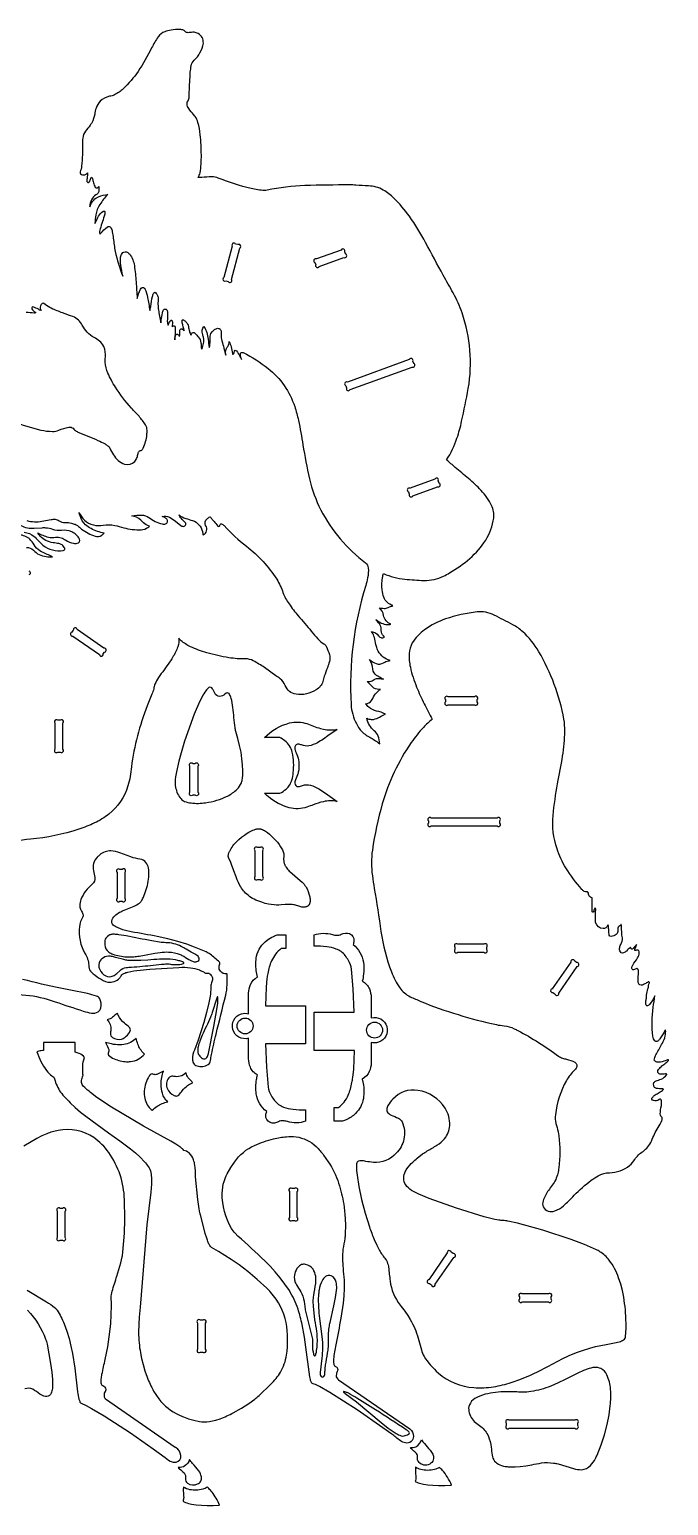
# Model space of a CAD drawing. Extents: x -2280 to 407, y -1036 to 1477.
# Drawn here: x -558 to 407, y -1016 to 1213 of the extents above; entities that cross this region are included whole.
import ezdxf

# ---------------------------------------------------------------- set-up
doc = ezdxf.new("R2010")
doc.units = 0
doc.header["$MEASUREMENT"] = 0
doc.layers.get('0').update_dxf_attribs({"linetype": 'CONTINUOUS'})

msp = doc.modelspace()

# ---------------------------------------------------------------- linework, layer by layer
for points in [[(-237.7, 714.4, -0.040772), (-239.6, 722.7, -0.462979), (-237.6, 725.1, -0.128791), (-235.4, 724.8, -0.049562), (-197.7, 700.8, -0.147565), (-157.6, 643.3, -0.025581), (-151.9, 622.4, -0.013372), (-145.2, 585.4, 0.015224), (-135.3, 534.3, 0.057868), (-118.2, 487.1, 0.111184), (-50.5, 407.2, -0.200682), (-46.5, 399.8, -0.073309), (-47.4, 384.6, -0.029023), (-50.3, 373, 0.090055), (-72.4, 193.3, 0.106437), (-64.5, 164.7, 0.043726), (-59.9, 156.8, 0.097324), (-48, 146.3, -0.029783), (-33.7, 137.4, -0.018141), (-29.2, 133.9, 0.085694), (-31.6, 145.8, 0.113279), (-37.5, 153.9, -0.172395), (-48.6, 172.6, 0.15305), (-47, 172, 0.082138), (-40.6, 170.8, 0.051844), (-38.5, 171, 0.06517), (-29.3, 174.5, -0.010374), (-20.5, 179, 0.067193), (-33.9, 183.5, -0.126116), (-45.6, 189.4, -0.021172), (-50.6, 194.5, 0.219053), (-41.4, 199.5, 0.049125), (-38.5, 205.2, -0.105175), (-31.7, 213.6, -0.031883), (-28.2, 216.1, -0.144272), (-38, 218.3, -0.051908), (-39.4, 219.4, -0.010503), (-48.2, 228.4, 0.144221), (-40.4, 229.4, 0.053539), (-37.4, 231.4, -0.166104), (-30.4, 232.8, -0.03772), (-23.4, 231.6, -0.044542), (-26.9, 233.2, -0.011487), (-33.8, 237.3, -0.240347), (-39.4, 246.6, 0.139622), (-44.6, 261.5, 0.089887), (-34.5, 255.2, 0.217327), (-23.4, 256.3, -0.074916), (-16.1, 259.4, -0.04447), (-13.5, 259.7, -0.202975), (-31.6, 274.2, -0.053822), (-34.1, 281, -0.017577), (-36.6, 292.2, 0.065788), (-39.7, 300.7, 0.038588), (-41.7, 303.7, -0.213749), (-30.9, 296.9, 0.180505), (-26.3, 294.2, 0.085795), (-24.5, 294.3, 0.055747), (-21.8, 295.3, -0.16982), (-26.6, 302.9, -0.029013), (-26.8, 307, 0.124388), (-29.6, 315, 0.037477), (-34.8, 321.8, 0.172299), (-17.6, 314.1, 0.069621), (-12.3, 314.6, -0.260544), (-23.3, 328, 0.145007), (-29.4, 339.4, 0.032657), (-22.6, 338.5, 0.101739), (-16.2, 339.9, -0.015311), (-9.2, 342.8, -0.229171), (-23, 355.4, -0.079183), (-25.5, 366.4, -0.057845), (-25, 385.3, -0.068263), (-23.3, 391.1, 0.086745), (8.7, 382.7, 0.019665), (37.8, 380.8, 0.11819), (67.1, 387.2, 0.027778), (76.4, 392.2, 0.043529), (107, 414, 0.06709), (130.9, 441.5, 0.10947), (143, 475, 0.136956), (139.7, 494, 0.081604), (123.9, 516.7, 0.024966), (105, 534.6, 0.004518), (85, 551.4, -0.009427), (71.9, 562.8, 0.05985), (87.5, 595.6, 0.033488), (94.6, 621.1, 0.004868), (104.6, 670.6, 0.12504), (95.3, 784.8, 0.042419), (81.7, 814.8, 0.00249), (66.8, 841.6, -0.002268), (40.2, 890.9, 0.032317), (15.6, 930.7, 0.039698), (-7.8, 958.1, 0.056565), (-23.8, 970.3, 0.125464), (-46.2, 976.4, -0.009386), (-65.1, 977.7, 0.014605), (-74.5, 978, 0.007702), (-142.2, 976.9, 0.046505), (-199.1, 969.9, -0.040768), (-203.2, 969.6, -0.048831), (-223.4, 972.5, -0.03478), (-273, 988.4, 0.10837), (-283, 990.3, 0.01146), (-298.1, 989.3, -0.017336), (-303.7, 989.2, 0.129207), (-300.6, 996.3, 0.047421), (-298.6, 1022.9, 0.025874), (-300.2, 1053.8, 0.033105), (-303.7, 1072.4, 0.076913), (-307.8, 1081.1, 0.036415), (-312.1, 1086.1, -0.052159), (-319.3, 1096.3, -0.291498), (-318.7, 1105, 0.100968), (-317, 1110.9, 0.019815), (-316.8, 1118.1, -0.005973), (-315.3, 1148.3, -0.016783), (-313.9, 1157.7, -0.161306), (-309.3, 1166.4, 0.089163), (-300.7, 1177.3, 0.127736), (-295.6, 1192.1, 0.279506), (-303.3, 1206.5, 0.112324), (-309.6, 1208.4, 0.051412), (-317.2, 1207.9, -0.16524), (-322, 1208.7, -0.092947), (-323.8, 1210.7, 0.125953), (-325.4, 1211.8, 0.057677), (-330.7, 1212.5, 0.067401), (-344.4, 1211.6, 0.026223), (-354, 1209.3, 0.177324), (-363.7, 1201.5, 0.037854), (-373.7, 1184.9, -0.038532), (-394.2, 1149.3, -0.049801), (-416.6, 1123.1, -0.077668), (-430, 1113.9, -0.055971), (-437.2, 1111.8, 0.130894), (-451.5, 1104.3, 0.127166), (-457.6, 1094.1, 0.038662), (-459.7, 1084.7, -0.075245), (-464.2, 1071.8, -0.030197), (-466.5, 1068.1, -0.007341), (-473.7, 1059, 0.135954), (-477.8, 1048.8, 0.026991), (-478.2, 1044.2), (-478.3, 1023.5, -0.031564), (-479.4, 1006.4, -0.056242), (-481.7, 997.6, 0.272827), (-481.3, 994.8, 0.229465), (-474.7, 993.4, 0.099194), (-472.8, 994.4, -0.031572), (-470.6, 996.1, -0.080858), (-470.9, 990.5, 0.013761), (-471.5, 984.6, 0.20006), (-470.7, 982.1, 0.432905), (-467.7, 982.6, 0.063666), (-465.4, 988.2, -0.247859), (-464, 989.6, -0.082897), (-462.4, 984.8, 0.030457), (-460.4, 977.8, 0.051747), (-458.8, 974.6, 0.306496), (-455.9, 973.8, 0.173615), (-453.4, 975.6, -0.060536), (-453.5, 967.9, -0.169479), (-455.8, 964.2, 0.145464), (-463.1, 957.8, 0.128949), (-466.9, 947.8, 0.052774), (-466.8, 944.8, -0.109176), (-461.1, 955.2, -0.117563), (-453.8, 960.1, -0.084076), (-440.1, 963.6, 0.033272), (-451.9, 948.5, 0.101105), (-458, 932.7, 0.029524), (-459.3, 919.7, -0.018868), (-453.9, 930.7, -0.124912), (-447.2, 937.9, -0.133567), (-445.3, 938.5, -0.211507), (-444.6, 938.1, -0.143071), (-444.6, 933.7, -0.009734), (-451.5, 911.7, 0.110694), (-452, 903.5, 0.132252), (-450.7, 904.5, -0.063855), (-440.4, 914.7, -0.459191), (-435.5, 913.7, -0.075498), (-433.1, 907.3, -0.027738), (-431.6, 897.4, 0.018906), (-428.8, 877.5, 0.042026), (-417.2, 840.4, -0.016788), (-420.4, 857.4, -0.048138), (-420.8, 867.4, -0.09246), (-419.3, 873.1, -0.227671), (-413.8, 877.1, -0.189015), (-409.5, 875.9, -0.088625), (-406.8, 873.2, -0.11703), (-399.8, 856.2, -0.021319), (-397.1, 831.4, -0.00174), (-395.6, 806.6, -0.062294), (-390.6, 820.5, -0.121512), (-388.1, 823, -0.361151), (-384.6, 822.2, -0.073956), (-383.8, 821.1, -0.067967), (-379.7, 808.2, -0.015404), (-376.6, 788.3, 0.039815), (-375.1, 794.4, -0.026904), (-372.3, 809.7, -0.022071), (-370.9, 814, -0.271564), (-368.9, 815.8, -0.186502), (-368, 815.5, -0.174188), (-364.3, 809.5, -0.078441), (-364, 802.4, 0.041838), (-363.9, 793.4, 0.021178), (-362.7, 784.6), (-359.9, 769.9, 0.047984), (-359.1, 774.2, 0.008778), (-357.3, 784.7, -0.090626), (-355.7, 789.3, -0.520928), (-350.9, 789.3, -0.126081), (-349.6, 784.1, -0.004085), (-350, 772.5, 0.095126), (-348.9, 766.4, -0.045265), (-346.5, 770.8, -0.042376), (-344.9, 773.3, -0.123571), (-343.8, 774, -0.31691), (-343.2, 773.7, -0.125343), (-342.4, 770.5), (-342.6, 763.7, -0.149927), (-340.5, 765.4, -0.353541), (-338.6, 764.7, -0.139967), (-337.9, 762.1, -0.018029), (-338.9, 744, -0.091352), (-338.2, 748.7, -0.081701), (-337.3, 751.7, -0.428919), (-334, 752.1, -0.061096), (-331.4, 749, -0.016896), (-330.9, 758.5, -0.41913), (-328.1, 760.8, -0.136339), (-327, 760.3, -0.037085), (-324.5, 757.8, -0.01849), (-327.4, 769.8, -0.040065), (-327.6, 772.9, -0.535475), (-325.4, 774.1, -0.054893), (-321.8, 771.4, -0.124886), (-318.2, 764.1, -0.009056), (-316.7, 757.1, 0.07693), (-314.3, 750.9, -0.132825), (-312.6, 754.5, -0.352835), (-309.4, 754.9, -0.117362), (-307.8, 753.5, 0.007817), (-303.2, 748.5, -0.158132), (-299.2, 739.6, -0.027287), (-298.8, 733.7, 0.016373), (-298.5, 729.8, 0.070756), (-296.8, 732.7, 0.139796), (-295.5, 748.3, 0.017005), (-297, 753.1, -0.232909), (-294.8, 764.2, -0.098984), (-290.4, 755, -0.027964), (-288.4, 744.9, -0.008174), (-286.9, 732.5, 0.130097), (-285.6, 737.1, -0.024215), (-285.3, 743.4, -0.00918), (-285.1, 749.4, -0.308176), (-275.2, 761.3, -0.452621), (-268.6, 756.6, -0.047988), (-268.9, 752.8, 0.071036), (-268.1, 744.9, 0.016355), (-265.3, 734.7, -0.004463), (-261.8, 721, -0.087575), (-261.2, 729.6, -0.104557), (-258.8, 734.1, 0.158869), (-256.6, 741.7, -0.06344), (-253.7, 733.3, -0.013544), (-251.8, 723.3, 0.155344), (-250.8, 721.8, 0.139595), (-248.9, 725, -0.042289), (-247.6, 728.7, -0.17433), (-245.5, 727.3, -0.053857), (-240.6, 719.3, 0.018107)], [(-252, 885.7), (-264.6, 838.2, 1), (-261.5, 833), (-258.1, 832.1, 1), (-253, 835.1), (-240.4, 882.6, 1), (-243.4, 887.8), (-246.8, 888.7, 1)], [(-120.4, 854.9), (-83.3, 868.4, 1), (-80.8, 873.9), (-82, 877.2, 1), (-87.4, 879.7), (-124.5, 866.2, 1), (-127.1, 860.8), (-125.9, 857.4, 1)], [(-73.9, 668.9), (19.6, 703, 1), (22.2, 708.4), (21, 711.7, 1), (15.5, 714.2), (-78, 680.2, 1), (-80.5, 674.8), (-79.3, 671.5, 1)], [(20.9, 508.7), (58, 522.2, 1), (60.5, 527.6), (59.3, 531, 1), (53.9, 533.5), (16.8, 520, 1), (14.2, 514.5), (15.4, 511.2, 1)], [(286.3, -93.2, 0.086356), (285.3, -90.1, 0.337845), (283.7, -89.4, -0.194882), (279.6, -88.7, -0.079992), (276.3, -85.8, -0.042199), (252.1, -53.4, -0.052481), (238.6, -24.5, -0.103803), (232.7, 26, -0.01828), (239.4, 73.7, 0.003073), (247.1, 115.5, 0.037001), (250.4, 153.2, 0.040576), (249.1, 171.1, 0.086335), (211.1, 273.2, 0.06807), (186.9, 303.4, 0.06038), (172, 313.9, -0.000932), (143.6, 328.5, 0.141066), (117.9, 333.3, 0.050121), (70.2, 322.6, 0.06881), (38.7, 306.4, 0.095874), (20, 286.3, 0.122932), (15.2, 270.4, 0.069334), (17.1, 249.6, 0.042064), (26.6, 219.7, 0.023047), (38, 194.6, 0.002463), (50.1, 171.2, 0.039646), (36.9, 158.9, 0.037624), (18.5, 135.9, 0.083391), (-25.3, 43.4, 0.033792), (-40.3, -26.4, 0.067328), (-40.3, -65.1, 0.010804), (-37.4, -84.2, -0.005879), (-27.4, -149.3, 0.051129), (-11.6, -210.2, 0.061528), (1.1, -234.3, 0.120391), (16.9, -247.9, -0.003044), (32.8, -254.9, 0.042915), (147, -290, 0.030365), (158.8, -291.6, -0.07845), (174, -296.1, -0.016281), (179.5, -298.8, -0.037843), (240.8, -337.6, 0.05744), (247, -340.7, 0.029234), (252.8, -342.1, -0.063016), (265.5, -346.8, -0.447657), (267.5, -355.8, -0.070386), (265, -358.8, 0.081348), (252.8, -374.3, 0.099098), (236.2, -426, 0.075183), (236.8, -439.1, 0.019962), (238.7, -445.3, -0.041804), (241.3, -458, -0.068183), (241.4, -506.2, -0.017113), (239.9, -514.6, -0.099956), (231.5, -532.4, 0.006711), (225.6, -540.3, 0.064491), (217.5, -556.2, 0.166516), (217.7, -565, 0.225805), (225.5, -571.6, 0.161223), (235.4, -571.3, 0.089089), (248.3, -563.6, 0.021989), (264.5, -547.7, -0.033319), (290.3, -525, -0.027573), (300.9, -518.1, -0.114948), (317.9, -513.6, 0.170905), (348.2, -502.6, 0.075307), (356.1, -493.6, -0.108607), (368.5, -481.3, 0.135637), (381.3, -465.8, -0.011252), (385.8, -455.3, -0.030948), (391.5, -445.4, 0.035434), (397, -434.7, 0.194784), (397.2, -430.3, 0.078382), (395.6, -428.2, -0.148321), (394.6, -424.8, -0.04338), (396.3, -412.3, 0.054055), (396.5, -405, 0.320944), (394.7, -402.6, 0.237531), (392.8, -403.2, -0.2564), (384.3, -404.7, -0.162597), (381.9, -402.6, -0.258488), (382, -401, -0.09509), (385.6, -397.2, -0.031192), (391.4, -393.4, 0.013014), (397.8, -389.2, 0.081454), (399.3, -387.9, 0.232193), (399.3, -387.3, 0.137334), (398, -386.9, -0.062668), (388.7, -386.2, -0.056573), (386.7, -385.4, -0.204894), (384.7, -381.8, -0.14375), (385.1, -377.5, -0.179055), (388.2, -375, 0.006521), (395.7, -372.3, 0.159185), (404.3, -365.3, 0.237216), (404.2, -364.6, 0.191124), (402.3, -364.3, -0.05313), (395.2, -365, -0.269455), (391, -362.4, -0.217237), (391.1, -359.4, -0.068876), (393.2, -356.1, -0.045572), (398.5, -351.3, 0.011009), (404.4, -346.7, 0.043771), (406.7, -344.5, 0.150407), (407, -343.4, 0.289985), (406.7, -343.1, 0.175728), (404.4, -343.4, -0.053935), (395, -346.6, -0.089763), (389.2, -346.6, -0.148469), (386.3, -344.7, -0.096531), (385.6, -343.4, -0.109293), (386.2, -339.6, -0.053312), (388.8, -334, 0.004604), (397.8, -318, 0.053511), (402.1, -306.8, 0.075411), (402.7, -298.2, 0.271934), (401.4, -299, -0.030385), (394.1, -311.5, -0.092341), (390.7, -314.7, -0.142053), (388, -315.4, -0.183072), (386.5, -314.5, -0.144834), (383.6, -307.6, -0.067129), (383.9, -263.7, -0.004602), (386.6, -246.3, -0.041938), (379.1, -258.3, -0.02449), (377.1, -260.6, -0.072328), (375.5, -261.6, -0.41057), (373.4, -260.5, -0.130269), (372.8, -255.5, -0.027395), (373.7, -250, 0.062135), (374, -245.3, -0.061353), (376, -236, 0.031194), (377, -231, -0.033644), (378.2, -226.8, 0.64095), (376.5, -225.5, -0.016149), (371.3, -228.6, -0.044291), (367.6, -230.2, -0.187926), (363.7, -230, -0.147354), (362.2, -228.4, -0.099038), (361.1, -224.3, -0.036594), (361.5, -214.2, 0.035722), (361.5, -208.4, 0.119773), (360.4, -205.6, 0.214699), (359.4, -205.3, 0.118191), (356.9, -206.4, -0.083252), (354.2, -207.3, -0.505904), (351.4, -204, -0.092778), (353.1, -200, 0.003161), (360.2, -189.2, 0.112099), (362.9, -181.7, 0.148471), (362, -178.1, 0.326869), (359.6, -177.3, 0.046284), (357.5, -178.1, -0.666499), (356.2, -176.6, -0.012637), (358.4, -171, 0.035099), (358.9, -168.9, 0.01044), (354.1, -174.6, -0.104102), (352.1, -176, -0.496762), (350.3, -174.6, 0.64235), (348.8, -173.8, 0.039343), (343.4, -178.8, -0.099094), (339, -181.8, -0.208673), (335.7, -181.4, -0.240867), (333.1, -175.1, -0.130699), (335, -168.8, 0.16417), (337.3, -159, -0.041162), (336, -141.7, 0.075174), (335.8, -139.7, 0.085682), (335.3, -138.9, 0.237243), (334.8, -139.2, -0.113095), (332.2, -141.7, 0.287432), (330.6, -147.6, -0.265086), (328, -153.7, -0.144657), (320.3, -156.9, -0.387544), (317.6, -154.8, -0.036245), (316.9, -148.1, -0.018682), (316.4, -141.9, 0.119524), (315.7, -139.7, 0.125931), (315, -140.4, -0.361933), (308.4, -145, -0.325859), (297, -135.7, -0.055794), (296.7, -133.2, -0.009752), (297.1, -116, 0.093109), (296.4, -113.5, 0.252178), (295.8, -114.2, 0.029117), (294.4, -116.9, -0.123455), (293.2, -120, -0.243845), (292.5, -120.2, -0.247592), (291.8, -118.7, -0.014941), (291.8, -107.6, 0.008216), (291.8, -98.4, -0.279785), (287.1, -95.3, -0.066013)], [(-492.9, 296.8), (-452.6, 268.8, 1), (-446.7, 269.8), (-444.7, 272.7, 1), (-445.8, 278.6), (-486.1, 306.6, 1), (-492, 305.6), (-494, 302.7, 1)], [(-281.8, 217.2, 0.21732), (-284, 219.3, 0.21732), (-287.1, 218.9, 0.097879), (-292, 214.1, 0.035971), (-297.5, 205.1), (-301.5, 197.3), (-309.5, 178.7), (-324, 137.9), (-329.3, 120.4), (-332.5, 108.1), (-336.1, 91.7), (-337.4, 84.4, 0.087543), (-337.4, 67.8, 0.129432), (-329.3, 50.8, 0.107896), (-323.8, 47.2, 0.070374), (-314.1, 44.7, 0.066219), (-292.1, 45.1, 0.080471), (-259.1, 55.2, 0.075776), (-244.5, 65.5, 0.092825), (-238.1, 75.1, 0.044216), (-237, 78.9, 0.049524), (-235.9, 93.5), (-236.2, 102.1), (-237.2, 111.4), (-238.7, 121.2), (-240.8, 131.4), (-243.4, 141.9), (-246.6, 152.9, -0.034943), (-247.6, 158.3, -0.002177), (-250.9, 188.8, 0.032122), (-253.5, 202.7, 0.058736), (-255.9, 208.7, 0.118694), (-258, 210.7, 0.282715), (-261.3, 210.3, -0.084465), (-268.8, 205.8, -0.311209), (-277.1, 208.5, -0.057135), (-278.4, 210.5), (-279.9, 213.4, 0.030593)], [(70, 200.8), (70, 197.3, 1), (74.3, 193), (113.8, 193, 1), (118, 197.3), (118, 200.8, 1), (113.8, 205), (74.3, 205, 1)], [(-519.7, 165.5), (-519.7, 126, 1), (-515.4, 121.7), (-511.9, 121.7, 1), (-507.7, 126), (-507.7, 165.5, 1), (-511.9, 169.7), (-515.4, 169.7, 1)], [(-203.4, 143.4, -0.137942), (-165.2, 165.5, -0.136379), (-139.1, 164.5, 0.024005), (-118.8, 157.2, 0.085593), (-99.6, 155, 0.030997), (-93.7, 155.8), (-107.3, 145.9), (-114.1, 141.2, -0.015444), (-123.3, 135.6, -0.069504), (-136, 130.9, -0.147106), (-147.2, 132.3, 0.043035), (-152.2, 133.5, 0.275288), (-156.3, 131.5, 0.187531), (-157.6, 127.2, 0.049446), (-157.1, 125.1, 0.007367), (-153.4, 115.4, -0.124061), (-152, 92.6, -0.034628), (-153.4, 87.4, 0.016532), (-157.4, 76.9, 0.346007), (-154.2, 69.7, 0.15317), (-151.7, 69.4, 0.060378), (-145.6, 71.2, -0.154569), (-133.8, 71.5, -0.066404), (-120.9, 65.9), (-114.1, 61.7), (-107.3, 57), (-93.7, 47.1, 0.107399), (-114.3, 46.7, 0.034356), (-129.6, 42.1, -0.005535), (-139.1, 38.4, -0.144527), (-165.9, 37.6, -0.114737), (-197.7, 54.4, -0.021255), (-203.2, 59.4), (-180.1, 59.4, 0.057297), (-170.6, 65.6, 0.1439), (-161.8, 79.4, 0.051329), (-159.7, 90.4, 0.080463), (-161.3, 121.2, 0.172422), (-172.5, 138.8, 0.033523), (-180.1, 143.4)], [(-311.6, 104.5), (-308.1, 104.5, -1), (-303.8, 100.3), (-303.8, 60.8, -1), (-308.1, 56.5), (-311.6, 56.5, -1), (-315.8, 60.8), (-315.8, 100.3, -1)], [(44.3, 17.8), (44.3, 14.3, 1), (48.5, 10), (148, 10, 1), (152.3, 14.3), (152.3, 17.8, 1), (148, 22), (48.5, 22, 1)], [(-217.7, -27), (-217.7, -66.5, 1), (-213.5, -70.7), (-210, -70.7, 1), (-205.7, -66.5), (-205.7, -27, 1), (-210, -22.7), (-213.5, -22.7, 1)], [(-455.8, -37.2, 0.265864), (-461.6, -57.7, -0.021325), (-459.4, -68, -0.279523), (-463.3, -77.9, 0.131145), (-480.4, -100.8, 0.087249), (-482.1, -110.6, 0.119528), (-480.2, -117.4, -0.067133), (-477.5, -123.1, -0.222096), (-478.1, -128.2, 0.101464), (-481.7, -136.2, 0.176458), (-476.4, -178.5, 0.017902), (-473.2, -184.5, -0.12328), (-468.5, -202.8, 0.210939), (-464.7, -210.9, 0.089439), (-440, -226.1, 0.075611), (-430.2, -224.9, 0.141549), (-421.9, -219.4, 0.034904), (-418.9, -215, -0.122071), (-415.8, -212.7, -0.051429), (-409.6, -210.6, -0.03311), (-391.2, -207.5), (-376.5, -206.3), (-332.4, -203.8, -0.069788), (-315.2, -204, -0.051591), (-301.5, -207.4, -0.045609), (-294.5, -211, 0.070309), (-292.3, -212.3, 0.111182), (-290.8, -212.5), (-288.7, -212.2, -0.202789), (-285.8, -213.4, -0.085052), (-282.2, -218, -0.184723), (-282.1, -223.8, 0.016251), (-284.2, -230.3, 0.040121), (-284.2, -234.2, -0.030737), (-285.5, -247, -0.0172), (-287.3, -256.9), (-290.8, -271.9), (-295.1, -287), (-303.6, -313.5), (-309.1, -328.3, 0.099809), (-312.1, -342.2, 0.109207), (-310.6, -348.1, 0.205628), (-305, -352.4, 0.208435), (-288.2, -350.2, 0.248484), (-284.8, -344.1, -0.012531), (-283.2, -335.1, -0.002973), (-276.4, -304.2, -0.001302), (-261.7, -245.7, 0.052258), (-259.7, -229.7), (-259.7, -214.2, 0.222753), (-259.9, -213.5, 0.222753), (-260.6, -213.2, -0.273665), (-269.6, -209.4, -0.080036), (-271.5, -206, -0.171922), (-271, -199.7, 0.11003), (-270.6, -197, 0.137324), (-271.2, -195.9, 0.047058), (-285.4, -183.7, 0.041018), (-291.5, -180.2), (-298.9, -176.8), (-308.8, -172.9), (-320.6, -168.7), (-334.2, -164.4), (-349.2, -160.3), (-365.2, -156.7, -0.001165), (-404.4, -149.8), (-413.3, -147.7, -0.055267), (-427.9, -142.2, -0.089319), (-432.7, -138.5, -0.217651), (-433.8, -133.6, -0.170562), (-429.4, -125.6, -0.067985), (-422.1, -120.4, -0.023828), (-415, -116.9), (-400.3, -110.9, 0.06274), (-392.1, -106.4, 0.097923), (-388.7, -102.5, 0.046786), (-383.8, -91.8, 0.061025), (-378, -67.3, 0.069971), (-378.5, -53.2, 0.10968), (-382.3, -45.1, 0.193431), (-391.3, -40.2, -0.048841), (-404.9, -36.8), (-421.6, -30.6, 0.074685), (-435.1, -27.7, 0.184525), (-452, -33.7, 0.032865)], [(-425.9, -60), (-425.9, -99.5, 1), (-421.7, -103.7), (-418.2, -103.7, 1), (-413.9, -99.5), (-413.9, -60, 1), (-418.2, -55.7), (-421.7, -55.7, 1)], [(-444.3, -169.6, 0.235984), (-438.5, -180.3, 0.067837), (-432.1, -183.7, 0.044997), (-422, -186.3, 0.06628), (-400.4, -187.5, 0.018227), (-392.4, -186.5), (-384.5, -185.2), (-368.8, -182.1), (-360.7, -180.9, -0.040379), (-348, -180.3, -0.089621), (-330.7, -184.2, -0.023478), (-325.3, -186.8, 0.010201), (-314.6, -193, 0.085271), (-309.4, -195, 0.177386), (-303.9, -194.3, 0.212729), (-301.9, -191.4, 0.212729), (-302.7, -188, 0.13471), (-307.2, -184.1, 0.014065), (-311.2, -182.2, -0.025067), (-321.7, -175.9, 0.025747), (-329, -171.8, 0.11332), (-352.2, -166.3, -0.027483), (-361.9, -165.5), (-373.6, -163.6, 0.001845), (-412.2, -156), (-423.2, -154.2, 0.022584), (-429.9, -153.6, 0.06903), (-435.4, -153.9, 0.071512), (-436.9, -154.5, 0.116018), (-442.8, -159.5, 0.169714), (-444.5, -166.6, 0.013174)], [(-201.6, -318.8), (-200.1, -354.3), (-197.6, -384.2, 0.102496), (-193.1, -396.9, 0.030802), (-188.2, -404.5, 0.13947), (-174.3, -414.4, 0.060504), (-160.1, -417.8, 0.031161), (-141.2, -418.7), (-141.2, -435.8, -0.157017), (-168.7, -436.3, 0.035508), (-175, -435.2, 0.137191), (-182.1, -436.7, -0.223616), (-194.7, -437.7, -0.331314), (-201.2, -426.7, -0.077159), (-199.9, -421.2, -0.196314), (-215.7, -394.4, -0.079424), (-215.3, -373, -0.019507), (-213.9, -365.9, -0.181595), (-224.6, -354.2, -0.077993), (-227.4, -341.6), (-227.3, -310.5, -0.410058), (-250.9, -297.5, -0.410058), (-238.2, -273.7, -0.144622), (-227.3, -273.5), (-227.4, -242.4, -0.081971), (-224.4, -229.4, -0.173688), (-213.9, -218.2, -0.020262), (-215.7, -208.4, -0.085073), (-215.1, -186.5, -0.178805), (-199.3, -162.4, -0.058275), (-189.7, -156.7, -0.023841), (-183.9, -154.4), (-171.2, -154.4), (-171.2, -175.1), (-177.9, -175.1, 0.131685), (-192.6, -193.7, 0.059206), (-198.3, -212.7, 0.01486), (-199.6, -220.5), (-200.9, -233.2), (-201.9, -261.5), (-141.2, -261.5), (-141.2, -318.8)], [(-67.8, -271.4), (-69.3, -236), (-71.8, -206.1, 0.1025), (-76.3, -193.3, 0.030814), (-81.2, -185.7, 0.13946), (-95.1, -175.8, 0.060505), (-109.3, -172.5, 0.031162), (-128.2, -171.5), (-128.2, -154.5, -0.157018), (-100.7, -154, 0.035507), (-94.4, -155.1, 0.137191), (-87.2, -153.6, -0.223615), (-74.7, -152.6, -0.331314), (-68.2, -163.6, -0.077174), (-69.5, -169.1, -0.196317), (-53.7, -195.9, -0.070376), (-53.6, -213.7, -0.029264), (-55.5, -224.4, -0.181612), (-44.8, -236.1, -0.078004), (-42, -248.6), (-42.1, -279.8, -0.410051), (-18.5, -292.8, -0.410051), (-31.2, -316.6, -0.144562), (-42.1, -316.7), (-42, -347.8, -0.081963), (-45, -360.9, -0.173695), (-55.5, -372.1), (-54.2, -378.7, -0.082908), (-53.8, -401.3, -0.161539), (-65.8, -424.2, -0.087486), (-79.7, -433.5, -0.023841), (-85.5, -435.9), (-98.2, -435.9), (-98.2, -415.2), (-91.5, -415.2, 0.131684), (-76.8, -396.5, 0.059206), (-71.1, -377.5, 0.01486), (-69.8, -369.8), (-68.5, -357.1), (-67.5, -328.8), (-128.2, -328.8), (-128.2, -271.4)], [(84.4, -172.9), (84.4, -176.4, 1), (88.6, -180.7), (128.2, -180.7, 1), (132.4, -176.4), (132.4, -172.9, 1), (128.2, -168.7), (88.6, -168.7, 1)], [(-453.4, -199.1, 0.139088), (-452.1, -206.8, 0.182914), (-442.9, -216.4, 0.21481), (-431.9, -216.4, 0.085615), (-426.3, -212.9), (-421.8, -208.5, -0.145043), (-412.3, -203.8, -0.045201), (-404.3, -203, 0.017233), (-387.5, -201.9, -0.005375), (-354.8, -198.5, -0.038982), (-347, -198.4, -0.022518), (-343.9, -199, 0.03454), (-338.3, -199.4, 0.048087), (-328.8, -198.7, 0.099294), (-325.5, -197.6, 0.302494), (-325, -196.8, 0.302494), (-325.5, -196, 0.073937), (-328.1, -194.8, 0.033036), (-333.9, -193.1, 0.040155), (-349.5, -191.1, 0.025675), (-361.6, -191.1, 0.005931), (-379.4, -192.6), (-390.1, -193.2), (-399.5, -193.3), (-407.6, -193.1), (-409.5, -192.9, -0.030423), (-415.7, -191.8, 0.003077), (-432.6, -187.3, 0.07682), (-439, -186.6, 0.157631), (-448.8, -190.5, 0.186815)], [(259.5, -195.4), (231.4, -235.7, 1), (232.5, -241.6), (235.4, -243.6, 1), (241.3, -242.6), (269.3, -202.2, 1), (268.3, -196.3), (265.4, -194.3, 1)], [(-282.1, -271.6, -0.021446), (-284.9, -278.9, -0.003771), (-297.3, -306), (-300.9, -315.1, 0.031438), (-303.4, -323.3, 0.079162), (-304.1, -330.9, 0.162267), (-302.1, -336.1, 0.107565), (-297, -340.9, 0.385849), (-290.5, -339.7, 0.11701), (-287.7, -333.5), (-279.7, -292.8), (-275.3, -267.2), (-273.9, -257.4, 0.034914), (-273.5, -251.4, 0.07268), (-273.8, -248.4, 0.242214), (-273.9, -248.1, 0.242214), (-274.2, -248, 0.203353), (-274.7, -248.7, 0.037436), (-275.8, -251.3)], [(-440.7, -282.5, -0.081282), (-436.2, -289.8, -0.12875), (-435.3, -298, 0.0373), (-436, -303.4, 0.254621), (-433, -309.2, 0.215209), (-419.4, -311.9, 0.088697), (-413.9, -309.1, 0.1127), (-407.2, -301.9, 0.173392), (-405.9, -296.3, 0.199126), (-407.6, -293.7, 0.014547), (-414.8, -287.8, -0.103447), (-424.4, -275.7, -0.020105), (-425.5, -273.4, 0.192219), (-427.9, -274.5, -0.024014), (-432.7, -278.8, -0.117327)], [(-232.5, -304, -0.414214), (-244.5, -292, -0.414214), (-232.5, -280, -0.414214), (-220.5, -292, -0.414214)], [(-36.9, -286.2, -0.414214), (-24.9, -298.2, -0.414214), (-36.9, -310.2, -0.414214), (-48.9, -298.2, -0.414214)], [(-443.5, -316.9, -0.04501), (-439.3, -325.4, -0.115782), (-438.4, -330.2, -0.076647), (-439.3, -333.1, 0.203065), (-438.9, -336, 0.088211), (-430.2, -341.6, 0.096349), (-411.5, -346, 0.022647), (-405.5, -345.7, 0.208485), (-384.7, -334.4, 0.064212), (-385.4, -333.4, -0.121384), (-394.5, -319.5, -0.032309), (-397.1, -310.6, -0.172453), (-415.7, -320.1, -0.067449), (-428.5, -320.2, -0.021191), (-434.4, -319.2, -0.021822)], [(-489, -331.5), (-489, -316.9), (-537, -316.9), (-537, -328.9, 0.016681), (-544, -330.1, 0.0277), (-547, -330.9, 0.090869), (-532.3, -359.3, 0.059497), (-524.2, -367.4, 0.029402), (-521.4, -369.2, 0.011973), (-517.7, -380, 0.092969), (-506, -398.3, -0.011755), (-496.7, -407.9), (-489.2, -415), (-481.3, -421.9), (-473.1, -428.4), (-438.8, -453.2), (-421.7, -465.2), (-405.6, -477.5), (-398.2, -483.8), (-391.1, -490.3), (-384.6, -497, -0.019048), (-378.8, -504, -0.111923), (-375, -513.1, -0.048021), (-373.9, -523.6, -0.018169), (-373.9, -530.9), (-374.7, -543), (-380.7, -592.5), (-390.8, -716.4), (-392.3, -731.5), (-393.1, -742.3), (-393.4, -754.9, 0.041017), (-390.6, -785.5), (-388.9, -794.2), (-386.6, -803.2), (-383.8, -812.6), (-380.3, -822.4, 0.038557), (-370.7, -843.2, 0.018951), (-366.3, -850.2), (-362.7, -855.1, 0.11649), (-332.4, -879.4, 0.018127), (-325.6, -882.3), (-318.2, -885), (-310.2, -887.3), (-301.5, -889.2, 0.08582), (-286.5, -889.2, 0.033697), (-276.9, -887.1), (-270.3, -885, 0.034571), (-250.3, -876.1), (-237.8, -869.1), (-226.8, -861.9), (-217.8, -855.4, 0.020864), (-211.5, -850.1), (-193.4, -832.8, 0.059321), (-179.1, -814.8, 0.095561), (-169.9, -788.9, 0.082613), (-170.7, -739.9, 0.137205), (-193.8, -694.3, 0.018997), (-199.9, -687.9), (-214.4, -674.6), (-228.4, -662.9), (-241.6, -652.9), (-253.6, -644.4), (-272.7, -632.3), (-283.2, -626.3, -0.123276), (-285.8, -623.6, -0.044244), (-288.2, -618.8, -0.020774), (-290.5, -612.5), (-292.6, -605.3), (-299.5, -578.8, -0.022026), (-300.8, -574), (-302, -568.1), (-304.1, -553.9), (-307.3, -519.8, 0.029941), (-308.4, -502, 0.038581), (-310.3, -494.1, 0.121425), (-317.1, -483.7, 0.153413), (-325.3, -480.1, 0.120739), (-327.2, -477.6, 0.035253), (-331.2, -474.5), (-337.1, -470.6), (-344.6, -466.1), (-386.1, -443.1), (-434.5, -414.7), (-456.5, -399.8), (-466.1, -392.4, -0.018201), (-474.5, -385, -0.294844), (-479.4, -374.3, -0.056133), (-477.4, -367.2, 0.079555), (-477.2, -365.7, 0.229137), (-477.5, -365.2, 0.023814), (-477.6, -353, -0.087767), (-475.1, -339.7, 0.165155), (-483, -333.5, 0.027083)], [(-355.9, -360.2, -0.032564), (-363.7, -364.2, -0.079264), (-368.4, -365.6, -0.116069), (-370.6, -365.1, 0.109647), (-373, -364.4, 0.217479), (-375.8, -365.9, 0.068843), (-378.9, -370.4, 0.118722), (-384.9, -392.9, 0.166644), (-378.7, -413.3, 0.062007), (-372.9, -419.3, -0.051731), (-365.2, -412.9, -0.053446), (-357.9, -409.2, -0.028737), (-349.4, -406.6, -0.135304), (-357.4, -393.7, -0.077361), (-359.4, -379.8, -0.08803)], [(-321.4, -362.8, -0.100229), (-330.6, -368, -0.126472), (-340.2, -368.1, 0.108116), (-343.3, -367.7, 0.185525), (-347.8, -370.5, 0.286057), (-349.8, -387, 0.174714), (-339.9, -396.9, 0.157448), (-334.7, -397.7, 0.203958), (-332.5, -396.3, -0.036887), (-327.4, -389.7, -0.048581), (-319.4, -381.9, -0.087917), (-313.2, -378.6, 0.317783), (-312.2, -377.5, 0.198234), (-312.9, -376, 0.014184), (-317, -371.8, -0.136467), (-321.1, -364.6, -0.039573)], [(342.3, -759.9, 0.017848), (342.9, -746.6), (342.5, -729.9, 0.018689), (340.8, -711.1), (339.3, -701.3), (337.3, -691.5), (334.8, -681.7), (331.7, -672.3, 0.078938), (317.4, -645.6, 0.079268), (303.5, -632.9, 0.029897), (298.1, -629.8), (280.3, -622), (260.1, -614.2), (217.2, -600.1), (178.9, -589.8), (164.5, -586.8, 0.023061), (156.8, -585.7, -0.029704), (150.5, -585.2), (144.5, -584), (128.5, -580), (87, -567.3), (45.7, -552.5), (29.8, -545.9, -0.018641), (21.7, -541.8, -0.071364), (11.9, -534.3, -0.304703), (8.8, -513.7, -0.051703), (11.9, -507.9, -0.053868), (20.8, -497.4, -0.019721), (27.4, -491.6), (35.5, -485.3, -0.021269), (42.6, -480.7, 0.009283), (57.3, -471.9, 0.073045), (68.8, -462.2, 0.165083), (76.5, -442.4, 0.164843), (69.5, -415.9, 0.21008), (28.6, -389.2, 0.248826), (-9.4, -402.4, 0.057307), (-16.7, -412, 0.123839), (-18.5, -418.5, 0.224668), (-15.6, -424.2, 0.058903), (-12, -426.5, -0.002021), (-1, -431.4, -0.14042), (4.7, -436.9, -0.165606), (7.3, -462.9, -0.142289), (-4.2, -484.1, -0.228079), (-38.7, -497.9, -0.034956), (-50, -496.4, 0.024927), (-57.5, -495.4, 0.07452), (-61.1, -495.9, 0.287835), (-64.3, -500.1, 0.053318), (-64.5, -503.1, 0.023731), (-63.4, -517.1), (-60.7, -534.5), (-56.6, -554.1), (-51.2, -574.7), (-44.8, -595.2, 0.017991), (-37.5, -614.3), (-33.6, -622.9), (-29.4, -630.8, 0.045572), (-20.3, -644.3, -0.105751), (-16.6, -652.7, -0.019342), (-15.8, -656.3, 0.005625), (-13.5, -677.1, 0.131482), (1.5, -713.5, -0.004437), (8.9, -722.7), (13.3, -729), (17, -735.2, -0.056939), (28.8, -763.3), (33.9, -781.2, 0.061334), (37.8, -790.9, 0.068737), (59.4, -816.1, 0.16348), (112.9, -838.1, 0.060888), (142.7, -836.7, 0.038941), (169.5, -830.4, 0.013577), (181, -826.5), (197.6, -819.7), (215.1, -811.4, -0.001414), (245.6, -794.9), (257.2, -789.5), (268.1, -785), (278.4, -781.4), (288.1, -778.4), (297, -776.1), (312.8, -772.8, 0.021378), (332.7, -768.8, 0.069726), (339, -766.1, 0.255179)], [(16.4, -900.3, -0.198538), (21.8, -911.8, -0.487946), (9.6, -921.6, -0.093198), (2.2, -918.4, -0.040915), (-4.9, -912.9, 0.011558), (-10.8, -908.4), (-24.4, -898.6), (-63.4, -871.6), (-104.3, -845.4), (-120.2, -836.4, 0.038687), (-128.4, -832.7, -0.017734), (-130.6, -832.1, -0.171911), (-132.2, -830.4, -0.063687), (-133.8, -826, -0.01702), (-134.7, -821.8, 0.000471), (-142.8, -761.9), (-146.4, -743, 0.026082), (-152.6, -719.4, 0.056429), (-165.7, -691.6), (-172.3, -681.7), (-179.4, -672.2), (-186.9, -663.2), (-194.6, -654.7), (-202.5, -646.6, 0.002655), (-243.3, -609.2), (-247.6, -604.9, -0.05275), (-253.1, -597.6, -0.138416), (-267.1, -544.5, -0.066522), (-264.3, -526.7, -0.059569), (-259.6, -515.4), (-254, -505.9), (-248.6, -497.6, -0.139066), (-218.2, -472.3, -0.047939), (-189.5, -462.5, -0.047425), (-169.9, -459.2, -0.046933), (-155.6, -459.4, -0.16305), (-125.2, -474.2, -0.042193), (-114, -487), (-107, -496.9, -0.068805), (-91.2, -529.5, -0.0443), (-83.6, -561.3), (-81.8, -576.3), (-81.1, -591.6), (-81.3, -607.1, -0.021287), (-81.9, -613.1, -0.006937), (-84.7, -629, 0.03843), (-85.5, -643.7), (-85, -654.1, 0.003125), (-83.3, -670.7, -0.014061), (-82.8, -677.5), (-82.8, -688.2), (-83.3, -699.3), (-84.5, -710.6), (-87.8, -733, -0.004565), (-95.7, -773.6), (-98.3, -789.4, 0.052036), (-98.8, -800.8, 0.124672), (-97.4, -805, 0.133976), (-95.8, -806.3, -0.170551), (-92.8, -809, -0.195473), (-92.9, -812.6, 0.007988), (-94.7, -817.7, 0.301073), (-92.6, -825.1, 0.030202), (-91.3, -826.2)], [(-165.7, -541.8), (-165.7, -581.3, 1), (-161.4, -585.5), (-157.9, -585.5, 1), (-153.7, -581.3), (-153.7, -541.8, 1), (-157.9, -537.5), (-161.4, -537.5, 1)], [(-516.2, -571.8), (-516.2, -611.3, 1), (-512, -615.5), (-508.5, -615.5, 1), (-504.2, -611.3), (-504.2, -571.8, 1), (-508.5, -567.5), (-512, -567.5, 1)], [(72.9, -634.7), (44.9, -675.1, 1), (46, -681), (48.9, -683, 1), (54.8, -681.9), (82.8, -641.6, 1), (81.7, -635.7), (78.8, -633.7, 1)], [(-144.3, -651.8, 0.18777), (-150.4, -654.1, 0.251973), (-158.1, -674.1, 0.067839), (-156.7, -679.2, 0.01119), (-154.8, -682.8, 0.007632), (-148.4, -693.3, -0.08187), (-143.4, -707.5, -0.023279), (-142.4, -714.5, 0.019737), (-141.2, -722.4), (-139.5, -730.7), (-131.7, -761.1, -0.050242), (-130.5, -768.4), (-130.9, -773.4, 0.070099), (-129.1, -787.7, 0.093951), (-127.9, -790.1, 0.256796), (-127.1, -790.3, 0.256796), (-126.5, -789.7, 0.073931), (-125.5, -787, 0.047089), (-123.8, -777.2, 0.053403), (-124.2, -753.3, 0.005948), (-127.1, -735.7), (-128.4, -725.1), (-129.3, -715.7), (-129.6, -707.6, -0.047212), (-128.8, -699, 0.018221), (-125.9, -680.7, 0.056503), (-125.9, -670, 0.110894), (-129.9, -659.3, 0.205308), (-141.3, -652.1, 0.02926)], [(-121.5, -697), (-121.9, -705.8), (-121.7, -714.1, 0.018775), (-120.5, -729.5), (-116.4, -761.1), (-115.8, -769.7), (-115.7, -778.1, -0.019746), (-116.6, -793.5), (-119.2, -815.1, 0.194923), (-117.8, -821.2, 0.236477), (-115.6, -822.2, 0.236477), (-113.5, -821.1, 0.140834), (-111.9, -815.1, -0.025456), (-111.6, -809.2), (-110.9, -803.8, 0.005447), (-107.9, -786.2, 0.013023), (-106.7, -776.5), (-106.3, -768.6, 0.012442), (-106.5, -758.2, -0.03791), (-105.4, -747.1, -0.012688), (-104.1, -739.6), (-98.5, -714.4), (-96, -702, 0.029673), (-94.2, -688.1, 0.058972), (-94.9, -678.8, 0.219938), (-102.3, -669.2, 0.283499), (-111.1, -670.4, 0.106317), (-116.2, -676.6, 0.086147), (-120.8, -690.4, 0.026495)], [(186.1, -708.7), (225.6, -708.7, 1), (229.8, -704.4), (229.8, -700.9, 1), (225.6, -696.7), (186.1, -696.7, 1), (181.8, -700.9), (181.8, -704.4, 1)], [(-304.3, -740.6), (-304.3, -780.1, 1), (-300.1, -784.3), (-296.6, -784.3, 1), (-292.3, -780.1), (-292.3, -740.6, 1), (-296.6, -736.3), (-300.1, -736.3, 1)], [(105.6, -873.9, 0.184796), (115.5, -890.8, 0.011272), (123.6, -896.8, -0.136438), (134.9, -911.7, -0.060754), (139.1, -927.9, -0.002202), (140.5, -940, 0.268236), (152.3, -954.8, 0.072184), (163.2, -957.4, 0.020507), (168.9, -957.7), (175.4, -957.7), (182.9, -957.2), (191.3, -956.2), (200.6, -954.6, -0.008957), (215.1, -951.8, -0.073919), (233.5, -952, -0.020665), (240.2, -953.2), (263.7, -960.3, 0.078552), (275.6, -962, 0.192819), (289.2, -955.8, 0.075284), (296.7, -945.2, 0.019187), (299.2, -940), (305.3, -924.7), (310.3, -909.2), (314.2, -894), (317.2, -879.3), (319, -865.5, 0.0445), (319.6, -840.7, 0.088801), (313.8, -818.8, 0.158263), (305, -809.4, 0.141326), (295.8, -807.6, 0.071918), (284.1, -810.2, 0.017479), (278.8, -812.3), (270.1, -816.2), (250.7, -826), (240.2, -831), (229.1, -835.8, -0.059175), (199.2, -844), (192.9, -844.7), (186.5, -845), (183.3, -844.9, 0.016764), (161.4, -844.3, 0.054493), (130.3, -848.1, 0.071405), (114.5, -854.6, 0.153996), (106.2, -864.2, 0.153944)], [(-64.1, -859.6), (-27.2, -890.7), (-16.3, -899.2, 0.02591), (-4.4, -907.2, 0.046487), (3.2, -910.7, 0.112375), (7.5, -911.1, 0.074653), (14.3, -908.4, 0.249416), (15.6, -906.6, 0.249416), (14.8, -904.6, 0.067065), (11, -901.6, -0.000763), (-35.4, -871.6), (-63.7, -854, 0.008864), (-76.3, -846.7, 0.029286), (-80.6, -844.8, 0.017315), (-83.5, -844.1, 0.371605), (-83.9, -844.4, 0.371605), (-83.7, -844.9, 0.060439), (-81.3, -847)], [(166.2, -899.4), (265.7, -899.4, 1), (270, -895.1), (270, -891.6, 1), (265.7, -887.4), (166.2, -887.4, 1), (162, -891.6), (162, -895.1, 1)], [(17.2, -928.7, 0.286237), (31.3, -922.2, 0.050997), (34.1, -917, 0.031807), (38.3, -922.4, -0.014275), (46.8, -932.3, -0.052568), (50.9, -938.6, -0.130939), (52.1, -945.2, -0.234821), (48.2, -952.3, -0.347976), (31.6, -952.2, -0.180923), (28.1, -946.9, -0.132438), (28, -943.4, 0.225234), (26.5, -937.8, 0.028714), (25.5, -936.6, -0.009759), (19.5, -931.2, -0.020556)], [(-333.5, -958.9, 0.092325), (-331.6, -960.9, -0.045453), (-324.8, -966.8, -0.239617), (-322.7, -975.4, 0.265859), (-319.4, -982.2, 0.277167), (-304.2, -983.6, 0.122878), (-299.5, -979.5, 0.19391), (-298.6, -972.9, 0.125591), (-302.5, -963.7, 0.018137), (-312, -952.7, -0.035402), (-316.4, -946.8, -0.163667), (-323.4, -956.2, -0.158613)], [(60.9, -958.7, -0.085082), (53.8, -961.6, -0.12209), (32.8, -961.8, -0.084083), (25.1, -958.4, 0.05386), (24.8, -963.7, -0.013352), (25.3, -973.4, -0.090282), (24.4, -979.6, 0.073471), (29.1, -981.8, 0.031638), (36.8, -983.7), (43.4, -984.8), (51.1, -985.6), (59.7, -986.1), (69.2, -986.1), (79.4, -985.6, 0.047604), (73.1, -973.3, 0.043066), (65.5, -963, 0.057224)], [(-325.5, -988.3, 0.045079), (-325.9, -994.6, -0.014027), (-325.3, -1003.8, -0.102561), (-326.3, -1009.5, 0.095231), (-322.6, -1011.5, 0.04582), (-313.3, -1013.9), (-306.3, -1014.9), (-298.3, -1015.7), (-289.6, -1016.1), (-280.5, -1016), (-271.1, -1015.6, 0.079155), (-282.5, -995.8, 0.038273), (-287.4, -990.5, 0.028104), (-289.7, -988.6, -0.07409), (-296.4, -991.4, -0.117318), (-316.1, -992.2, -0.09951)]]:
    msp.add_lwpolyline(points, format="xyb", close=True)
for points in [[(-583.1, 621.1, 0.040567), (-541, 607.9, 0.039309), (-523.4, 605.6, 0.111082), (-513.9, 607.5, -0.0579), (-498.7, 612.1, -0.193285), (-492.3, 610.6, -0.043433), (-490, 608.1, 0.109497), (-485, 604.8, -0.002769), (-454.8, 592.3, -0.03193), (-444.1, 586.9, -0.02198), (-439.7, 584, -0.12391), (-436.8, 580.3, 0.10992), (-424.2, 562, 0.10837), (-414.5, 556.5, 0.269324), (-399.2, 560.5, 0.096494), (-395.7, 566.5, 0.023311), (-394.2, 572.5, -0.173283), (-391.8, 576.3, -0.078974), (-389.4, 577.2, 0.123193), (-387.9, 578.4, 0.055102), (-386.5, 580.7, 0.093048), (-380.9, 600.8, 0.021839), (-380.5, 607.8, 0.136903), (-382.9, 615.5, 0.038481), (-392.7, 628.6, 0.011899), (-404.3, 641.1, -0.043151), (-428.4, 672.7, -0.041242), (-439.8, 693.9, -0.080768), (-444.1, 710.3, -0.056885), (-443.6, 717.7, 0.133725), (-446, 734.2, 0.118216), (-452.4, 742.2, 0.053459), (-460.7, 747.6, -0.151738), (-478.4, 766.3, 0.067345), (-484, 773.8, 0.104068), (-492.7, 779.2, -0.020472), (-505.9, 784, -0.013071), (-522.9, 790.6, -0.040091), (-532.3, 795.8), (-536.4, 799, 0.306334), (-538.8, 798.8, 0.292512), (-541.9, 791.5, 0.04332), (-540.9, 789.3, -0.12276), (-540.8, 788.5, -0.104054), (-542.9, 789.1, 0.025453), (-550.7, 793, 0.068162), (-553.1, 793.7, 0.395976), (-554.9, 792.2, 0.24562), (-553.7, 789.5, 0.028619), (-549.3, 785.7, -0.467151), (-549.4, 784.6, -0.228188), (-551.2, 784.3, 0.043659), (-563.1, 785.2, 0.136816)], [(-562.2, 471.1, 0.111341), (-539.3, 470.2), (-525.3, 472.8, -0.048944), (-519.3, 473.1, -0.150282), (-513.6, 470.7, 0.151627), (-504.4, 468.4, -0.064771), (-494.7, 467, -0.020126), (-489.3, 465.5, -0.055145), (-485.9, 463.7, -0.024266), (-479.4, 458.4, 0.086951), (-459, 447.4, 0.245986), (-449, 449.2, -0.009483), (-445.4, 451.9, -0.05941), (-465.2, 459, -0.056274), (-473.4, 464.6, -0.125364), (-481.8, 478.1, -0.028315), (-483.3, 483.2, 0.07628), (-475.2, 471.7, 0.142899), (-461.6, 464.5, 0.099876), (-446.8, 464.1, -0.093809), (-429.2, 463.9, -0.028398), (-415.9, 460.4, 0.083759), (-389.6, 457.3, 0.125065), (-379.2, 460.8, 0.044814), (-376.9, 462.7, -0.124953), (-386, 467.8, -0.011693), (-390, 471.9, 0.158192), (-403.7, 478.3, -0.043068), (-388.7, 479.4, -0.140188), (-377.9, 475.9, 0.104559), (-357.7, 466, 0.142143), (-352.5, 466.2, 0.244004), (-349.8, 469.4, 0.244004), (-350.9, 473.4, 0.107244), (-354.9, 476.2, 0.023903), (-357.7, 477.5, -0.154474), (-346.9, 476.1, -0.067993), (-337.4, 470.2), (-329.4, 463.5, 0.219415), (-324.6, 462.6, 0.307939), (-321.9, 466.2, 0.170217), (-322.6, 467.9, -0.028042), (-329.2, 474.8, -0.051665), (-332.3, 479.6, 0.081015), (-322.2, 474.4, 0.004175), (-311.8, 471.2, -0.249642), (-296.9, 454.6), (-296.4, 450.9, 0.077983), (-295.9, 449.8, 0.229733), (-290.6, 455.8, 0.229733), (-292.1, 463.7, -0.358752), (-289.9, 473.8, -0.04536), (-285.4, 476.9, -0.061827), (-282.1, 472.9, 0.029906), (-276.6, 466.8), (-273.5, 462.9, 0.349962), (-271.2, 462.6, 0.266685), (-270.7, 464.3, -0.208429), (-269.8, 465.7, -0.208429), (-268.2, 466.1, -0.140979), (-264.1, 463.6, 0.047727), (-230.2, 432.3, -0.080142), (-184.7, 382.7, -0.065494), (-175.4, 362.4, 0.061328), (-166.2, 345.5, 0.022508), (-152.3, 327.4, 0.001786), (-132.5, 304.1, 0.013046), (-122.9, 292.7, 0.063481), (-113.4, 285.1, -0.110244), (-110.1, 281.3, -0.041664), (-105.2, 268.7, -0.131226), (-105.2, 258.3, -0.028669), (-108.3, 248.9, 0.009213), (-112.9, 236.3, -0.003037), (-115, 228.1, -0.182528), (-125.3, 215.5, -0.178411), (-155.6, 208.8, -0.26093), (-171.9, 222, 0.141197), (-179.6, 232.4, 0.027756), (-186.1, 236.8), (-203.3, 249.2, 0.029679), (-220.1, 259.4, 0.111819), (-231.9, 262.4, -0.050113), (-257, 264.1, -0.025293), (-290.4, 271.4, -0.037608), (-315.1, 280.7, -0.066272), (-329.1, 289.8, -0.027327), (-332.8, 293.4, -0.117559), (-334.1, 280.7, -0.052455), (-342.2, 264.2, -0.016089), (-346.5, 257.5, -0.00354), (-363.3, 234.2, 0.055006), (-368.7, 224.1, 0.028347), (-370.5, 217.3, -0.028572), (-373.2, 208.8), (-380.2, 191.4, 0.060545), (-404.3, 99.3, -0.047135), (-409.4, 70.4, -0.154922), (-438.5, 27.9, -0.060451), (-459.9, 14.6, -0.032764), (-483.9, 5.2, -0.05621), (-556.8, -10.1, -0.009361), (-604.2, -13.8, -0.001761)], [(-562.6, 430.6, -0.200904), (-552.3, 426.6, 0.194342), (-532.9, 416.8, 0.032968), (-523.6, 416.5, -0.002146), (-539.8, 423.8, -0.117808), (-549.5, 432.1, 0.045987), (-556, 441.3, 0.187688), (-571.6, 449.2, 0.045874)], [(-566, 453.5, -0.165644), (-551.2, 447.3, -0.042013), (-544.9, 441.1, 0.028282), (-537.9, 434.1, 0.209264), (-507.2, 426, 0.135831), (-505.2, 427.1, 0.295255), (-504.9, 429.3, 0.110143), (-509, 434.4, 0.100469), (-513.9, 436.4, 0.010778), (-522.3, 437.6, -0.071605), (-533.7, 441.1, -0.100949), (-541.9, 447.8, -0.016831), (-545.8, 452.8, 0.062784), (-529.7, 446.2, 0.108624), (-518.7, 445.9, -0.088993), (-510.3, 445.1, -0.059643), (-503.5, 441.6, 0.089796), (-491.8, 436.9, 0.098657), (-486, 436.9, 0.170758), (-482.8, 439.2, 0.256341), (-482.6, 443.2, 0.183573), (-494.4, 454.1, 0.135367), (-510, 456.3, -0.123849), (-522.9, 457.8, 0.08108), (-533.7, 459.9, 0.021506), (-539.3, 459.9), (-551.1, 459, -0.135894), (-570.7, 463.3, 0.034307)], [(-558.6, 389.9, 0.267046), (-556.9, 391.1, 0.267046), (-557, 393.1, 0.16388), (-558.8, 394.8, 0.096239)], [(-574.8, -244.5, -0.063106), (-531.3, -251.7, -0.012158), (-519.2, -255.5, 0.004268), (-476.9, -269.5, 0.037717), (-464.3, -272.6, 0.180452), (-454.6, -270.6, 0.184547), (-450.4, -264.4, 0.177391), (-452, -250.9, 0.186826), (-457.1, -247, 0.028034), (-470.6, -243.2, 0.002262), (-511.5, -234.9, -0.010006), (-568.5, -221.8, 0.056062)], [(-561.7, -690.8), (-532.3, -708.7, -0.024732), (-520.3, -717, -0.032518), (-517.2, -719.9, -0.039148), (-516.4, -721, -0.042452), (-505.9, -741.7), (-501.9, -752.8), (-498.5, -764.1), (-495.7, -775.5), (-493.3, -786.8), (-489.9, -808.6), (-485.5, -844.5, 0.02948), (-483.5, -855.6, 0.038467), (-481.9, -859.8, 0.106299), (-480.2, -861.8), (-472.6, -865.3), (-464.3, -869.7), (-445.6, -880.6), (-405.6, -906.4), (-371.2, -930.3), (-353.4, -943.6, 0.094129), (-342.6, -950.3, 0.120829), (-336.8, -950.7, 0.382294), (-329.6, -940.4, 0.236042), (-336.8, -928.9, 0.032352), (-338, -928.3), (-443.4, -855.6, -0.283586), (-443.5, -843.7, 0.08148), (-442.5, -840.8, 0.276249), (-444.1, -837.6, 0.038352), (-447.5, -835.6, -0.205982), (-449.8, -831.6, -0.057568), (-449.9, -825.4, -0.015744), (-448.7, -817.8, -0.007903), (-443.8, -795.5), (-439.9, -776.3), (-436.6, -753.9), (-435.4, -741.4), (-434.6, -728.2), (-434.5, -714.3), (-435, -699.7), (-434.5, -697.3), (-433.3, -692.6, -0.005471), (-426.1, -669.7), (-420.3, -649.8), (-418.2, -640.8, 0.029897), (-417.1, -633.3), (-414.8, -604.8), (-414.2, -584.2), (-414.7, -554.2, 0.144175), (-438.3, -483.1, 0.086945), (-461.2, -460.4, 0.199952), (-514.7, -449.8, 0.050052), (-532.2, -454.9), (-539.5, -458), (-546.9, -461.9), (-566.5, -473.4)], [(-561, -721.2, -0.102094), (-533.8, -765, -0.032198), (-531.7, -772.4), (-526.4, -801.9), (-524.5, -814.7), (-523.5, -826, -0.04305), (-523.6, -839.5, -0.062446), (-525.3, -846.4, -0.126978), (-528.2, -850.1, -0.075828), (-529.9, -851, -0.191945), (-538.3, -850.1, -0.039448), (-542.4, -847.9, 0.023216), (-553.3, -840.6, 0.225926), (-565.3, -840.1, -0.15594)]]:
    msp.add_lwpolyline(points, format="xyb")
msp.add_lwpolyline([(-139, -85), (-137.4, -88.8), (-136.1, -92.3), (-135.6, -94), (-135.2, -95.6), (-134.8, -97.1), (-134.5, -98.6), (-134.4, -100), (-134.3, -101.4), (-134.2, -102.7), (-134.3, -103.3), (-134.3, -103.9), (-134.4, -104.5), (-134.5, -105), (-134.6, -105.6), (-134.7, -106.1), (-134.8, -106.6), (-135, -107.1), (-135.2, -107.6), (-135.4, -108), (-135.6, -108.5), (-135.9, -108.9), (-136.2, -109.3), (-136.4, -109.6), (-136.8, -110), (-137.1, -110.3), (-137.4, -110.6), (-137.8, -110.9), (-138.2, -111.2), (-138.6, -111.4), (-139.1, -111.6), (-139.5, -111.8), (-140, -112), (-140.5, -112.1), (-141, -112.3), (-141.6, -112.4), (-142.1, -112.5), (-142.7, -112.5), (-143.3, -112.5), (-143.9, -112.6), (-144.6, -112.5), (-145.2, -112.5), (-146.6, -112.4), (-148.1, -112.1), (-149.6, -111.7), (-151.3, -111.3), (-153, -110.7), (-154.7, -110.2), (-156.4, -109.7), (-158, -109.3), (-159.6, -109), (-161.2, -108.8), (-162.7, -108.7), (-165.7, -108.5), (-168.8, -108.6), (-171.8, -108.8), (-178, -109.2), (-181.4, -109.4), (-185, -109.4), (-188.8, -109.2), (-192.9, -108.8), (-197.3, -108), (-202.1, -106.9), (-207.4, -105.3), (-213.2, -103.2), (-216.1, -102), (-218.8, -100.7), (-221.4, -99.3), (-223.8, -97.8), (-226, -96.3), (-228.1, -94.7), (-230, -93), (-231.8, -91.3), (-233.5, -89.5), (-235, -87.7), (-236.5, -85.8), (-237.8, -83.8), (-239.1, -81.8), (-240.3, -79.8), (-242.4, -75.6), (-244.3, -71.2), (-246.1, -66.8), (-249.4, -57.6), (-252.9, -48.3), (-254.8, -43.6), (-257.1, -38.9), (-257.2, -38.6), (-257.4, -38.3), (-257.5, -37.9), (-257.6, -37.6), (-257.7, -37.2), (-257.8, -36.9), (-257.8, -36.5), (-257.9, -36.2), (-257.9, -35.8), (-257.9, -35.4), (-257.9, -35), (-257.9, -34.6), (-257.8, -33.8), (-257.7, -33), (-257.5, -32.2), (-257.3, -31.3), (-257, -30.5), (-256.6, -29.6), (-256.2, -28.7), (-255.8, -27.8), (-254.8, -25.9), (-253.6, -24), (-252.3, -22.1), (-250.9, -20.2), (-249.3, -18.2), (-245.8, -14.4), (-241.9, -10.6), (-237.8, -7.1), (-233.5, -3.8), (-229.2, -0.8), (-227, 0.5), (-224.9, 1.7), (-222.8, 2.7), (-220.7, 3.7), (-218.7, 4.4), (-216.8, 5.1), (-215.9, 5.3), (-215, 5.5), (-214.1, 5.7), (-213.3, 5.8), (-212.4, 5.8), (-211.6, 5.8), (-210.9, 5.8), (-210.5, 5.8), (-210.1, 5.7), (-209.5, 5.6), (-208.9, 5.4), (-208.3, 5.3), (-207.6, 5), (-206.2, 4.5), (-204.8, 3.8), (-203.4, 3), (-201.9, 2.1), (-200.4, 1.1), (-198.8, 0), (-195.7, -2.5), (-192.6, -5.2), (-189.5, -8.2), (-186.6, -11.4), (-183.8, -14.6), (-181.2, -18), (-179, -21.3), (-178, -22.9), (-177, -24.5), (-176.2, -26.1), (-175.5, -27.6), (-174.9, -29.1), (-174.5, -30.5), (-174.3, -31.2), (-174.1, -31.8), (-174, -32.5), (-173.9, -33.1), (-173.9, -33.7), (-173.9, -34.3), (-173.9, -34.9), (-173.9, -35.2), (-174, -35.5), (-174.1, -36.6), (-174.2, -37.7), (-174.3, -38.8), (-174.3, -39.9), (-174.3, -41), (-174.2, -42), (-174.1, -43), (-174, -43.9), (-173.8, -44.9), (-173.6, -45.8), (-173.3, -46.7), (-173, -47.6), (-172.7, -48.4), (-172.3, -49.3), (-171.9, -50.1), (-171.5, -50.9), (-171.1, -51.7), (-170.6, -52.4), (-169.5, -53.9), (-168.4, -55.4), (-167.2, -56.7), (-165.9, -58.1), (-164.5, -59.4), (-161.6, -62), (-149.1, -72.2), (-146.1, -75), (-144.8, -76.5), (-143.4, -78.1), (-142.2, -79.7), (-141, -81.4), (-140, -83.2)], close=True)

doc.saveas('drawing.dxf')
